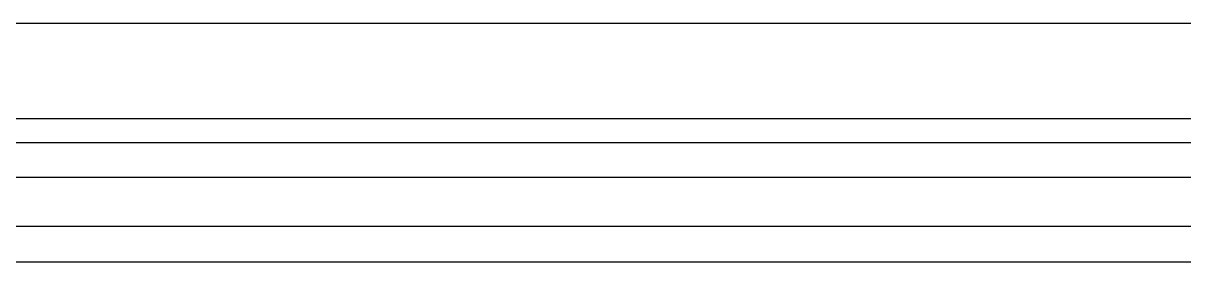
# Model space of a CAD drawing. Extents: x 2492 to 5348, y 3278 to 5478.
# Drawn here: x 3630 to 4214, y 5358 to 5478 of the extents above; entities that cross this region are included whole.
import ezdxf

# ---------------------------------------------------------------- set-up
doc = ezdxf.new("R2010")
doc.units = 0
doc.header["$MEASUREMENT"] = 0
for name, color, linetype in [('3', 3, 'CONTINUOUS'), ('4', 4, 'CONTINUOUS'), ('7', 7, 'CONTINUOUS')]:
    doc.layers.add(name, color=color, linetype=linetype)

msp = doc.modelspace()

# ---------------------------------------------------------------- linework, layer by layer
at = {"layer": '3'}
for p, q in [((2509.88, 5430.44), (5329.88, 5430.44)), ((2509.88, 5418.44), (5329.88, 5418.44)), ((2527.25, 5401.02), (5312.52, 5401.02)), ((2527.88, 5376.44), (5299.88, 5376.44))]:
    msp.add_line(p, q, dxfattribs=at)
at = {"layer": '4'}
msp.add_lwpolyline([(2554.88, 5358.44), (2539.88, 5358.44), (2539.88, 5376.44), (2527.88, 5376.44, 0.398318), (2509.88, 5418.44), (2509.88, 5430.44, -0.687187), (2507.16, 5478.44), (2554.88, 5478.44), (5284.88, 5478.44), (5332.6, 5478.44, -0.687187), (5329.88, 5430.44), (5329.88, 5418.44, 0.398318), (5311.88, 5376.44), (5299.88, 5376.44), (5299.88, 5358.44), (5284.88, 5358.44)], format="xyb", dxfattribs=at)
at = {"layer": '7'}
msp.add_line((2554.88, 5358.44), (5284.88, 5358.44), dxfattribs=at)

doc.saveas('drawing.dxf')
